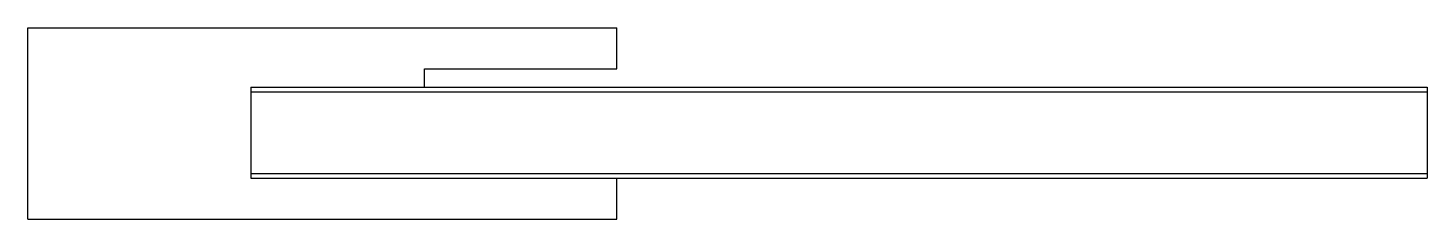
# Model space of a CAD drawing. Extents: x 56.328 to 56.482, y 0.144 to 0.165.
import ezdxf

# ---------------------------------------------------------------- set-up
doc = ezdxf.new("R2010")
doc.units = 0
doc.header["$LTSCALE"] = 0.140001
doc.header["$MEASUREMENT"] = 0
doc.linetypes.add('CONTINU', pattern=[0])
doc.layers.get('0').update_dxf_attribs({"linetype": 'CONTINUOUS'})

msp = doc.modelspace()

# ---------------------------------------------------------------- linework, layer by layer
at = {"linetype": 'CONTINU'}
for points in [[(56.32791, 0.14368), (56.32791, 0.16468)], [(56.32791, 0.16468), (56.39267, 0.16468)], [(56.39267, 0.16018), (56.39267, 0.16468)], [(56.37153, 0.16018), (56.39267, 0.16018)], [(56.37153, 0.15818), (56.37153, 0.16018)], [(56.35241, 0.15818), (56.35241, 0.14818)], [(56.35241, 0.15818), (56.48175, 0.15818)], [(56.35241, 0.15768), (56.48175, 0.15768)], [(56.48175, 0.15818), (56.48175, 0.14818)], [(56.35241, 0.14868), (56.48175, 0.14868)], [(56.35241, 0.14818), (56.48175, 0.14818)], [(56.39267, 0.14368), (56.39267, 0.14818)], [(56.32791, 0.14368), (56.39267, 0.14368)]]:
    msp.add_lwpolyline(points, dxfattribs=at)

doc.saveas('drawing.dxf')
